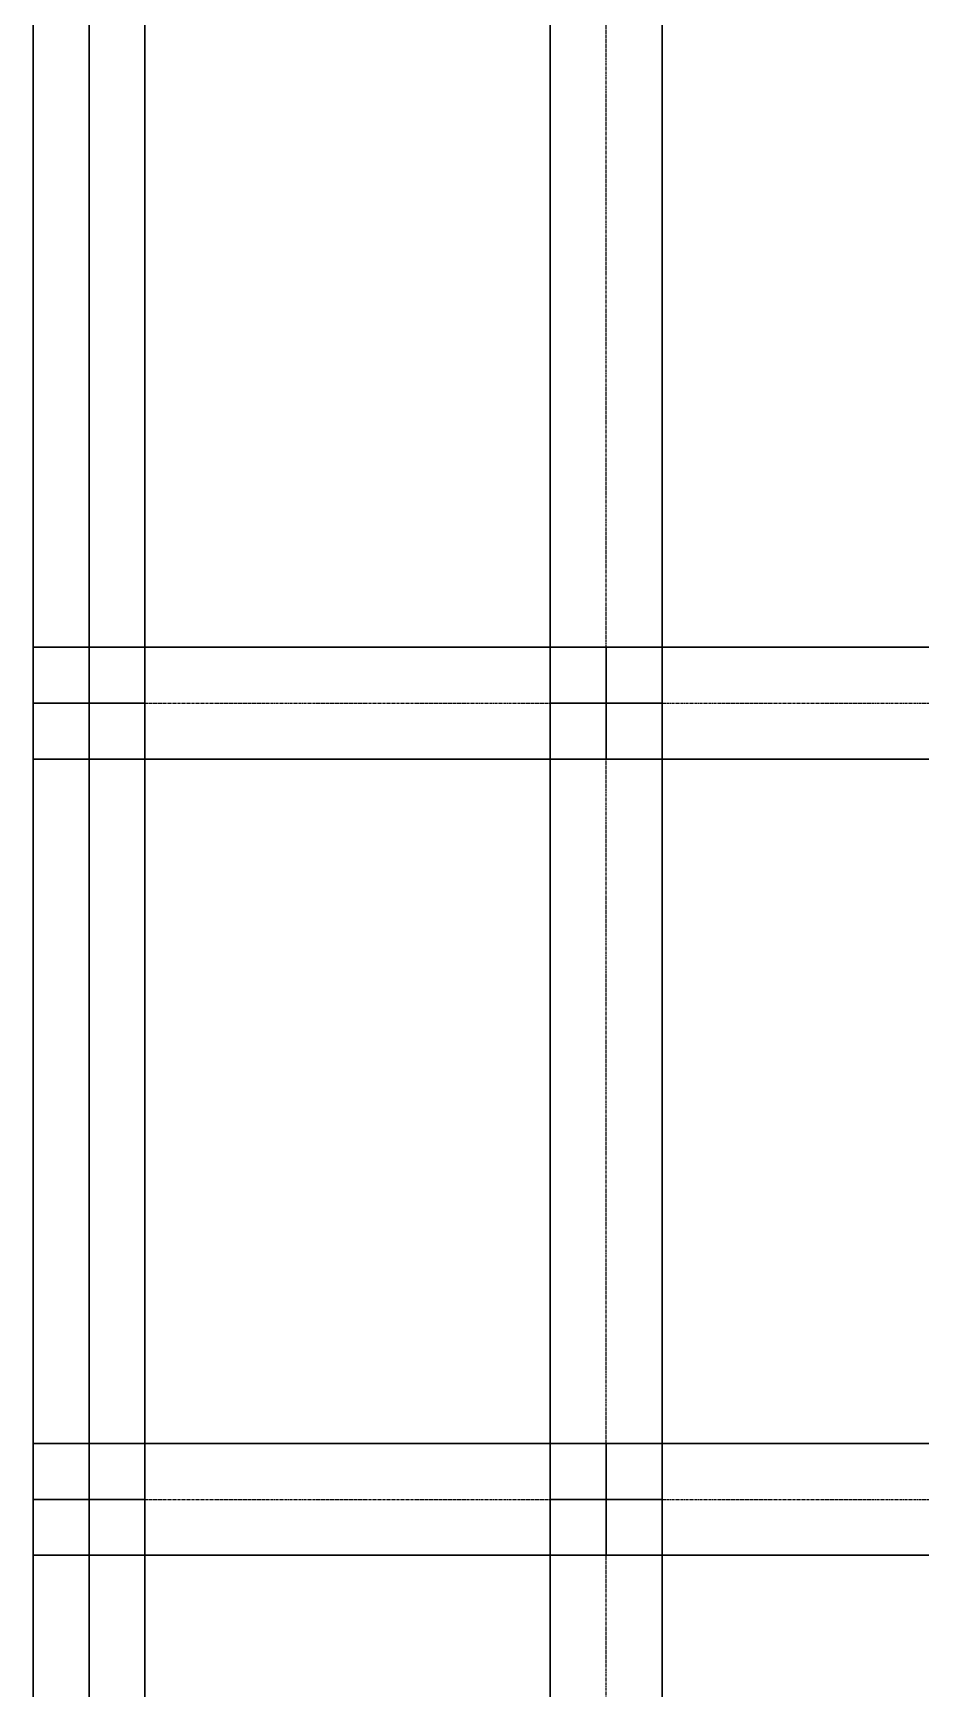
# Model space of a CAD drawing. Extents: x -12 to 2097, y 100 to 3117.
# Drawn here: x -12 to 178.5, y 474.2 to 829.8 of the extents above; entities that cross this region are included whole.
import ezdxf

# ---------------------------------------------------------------- set-up
doc = ezdxf.new("R2010")
doc.units = 0
doc.header["$MEASUREMENT"] = 0
doc.linetypes.add('Center', pattern=[2, 1.25, -0.25, 0.25, -0.25])
for name, color, linetype in [('BEAM', 5, 'CONTINUOUS'), ('CENTERLINES', 7, 'CONTINUOUS'), ('COLS', 5, 'CONTINUOUS'), ('SLAB', 6, 'CONTINUOUS')]:
    doc.layers.add(name, color=color, linetype=linetype)

msp = doc.modelspace()

# ---------------------------------------------------------------- linework, layer by layer
at = {"layer": 'BEAM', "color": 5, "linetype": 'CONTINUOUS'}
for points in [[(-12, 685.92, 600), (-12, 685.92, 624), (-12, 856.92, 624), (-12, 856.92, 600)], [(-12, 685.92, 624), (12, 685.92, 624), (12, 856.92, 624), (-12, 856.92, 624)], [(12, 685.92, 600), (-12, 685.92, 600), (-12, 856.92, 600), (12, 856.92, 600)], [(-12, 685.92, 468), (-12, 685.92, 492), (-12, 856.92, 492), (-12, 856.92, 468)], [(-12, 685.92, 492), (12, 685.92, 492), (12, 856.92, 492), (-12, 856.92, 492)], [(12, 685.92, 468), (-12, 685.92, 468), (-12, 856.92, 468), (12, 856.92, 468)], [(-12, 685.92, 336), (-12, 685.92, 360), (-12, 856.92, 360), (-12, 856.92, 336)], [(-12, 685.92, 360), (12, 685.92, 360), (12, 856.92, 360), (-12, 856.92, 360)], [(12, 685.92, 336), (-12, 685.92, 336), (-12, 856.92, 336), (12, 856.92, 336)], [(-12, 685.92, 204), (-12, 685.92, 228), (-12, 856.92, 228), (-12, 856.92, 204)], [(-12, 685.92, 228), (12, 685.92, 228), (12, 856.92, 228), (-12, 856.92, 228)], [(12, 685.92, 204), (-12, 685.92, 204), (-12, 856.92, 204), (12, 856.92, 204)], [(-12, 685.92, 60), (-12, 685.92, 84), (-12, 856.92, 84), (-12, 856.92, 60)], [(-12, 685.92, 84), (12, 685.92, 84), (12, 856.92, 84), (-12, 856.92, 84)], [(12, 685.92, 60), (-12, 685.92, 60), (-12, 856.92, 60), (12, 856.92, 60)], [(12, 685.92, 624), (12, 685.92, 600), (12, 856.92, 600), (12, 856.92, 624)], [(12, 685.92, 492), (12, 685.92, 468), (12, 856.92, 468), (12, 856.92, 492)], [(12, 685.92, 360), (12, 685.92, 336), (12, 856.92, 336), (12, 856.92, 360)], [(12, 685.92, 228), (12, 685.92, 204), (12, 856.92, 204), (12, 856.92, 228)], [(12, 685.92, 84), (12, 685.92, 60), (12, 856.92, 60), (12, 856.92, 84)], [(99, 685.92, 600), (99, 685.92, 624), (99, 856.92, 624), (99, 856.92, 600)], [(99, 685.92, 624), (123, 685.92, 624), (123, 856.92, 624), (99, 856.92, 624)], [(123, 685.92, 600), (99, 685.92, 600), (99, 856.92, 600), (123, 856.92, 600)], [(99, 685.92, 468), (99, 685.92, 492), (99, 856.92, 492), (99, 856.92, 468)], [(99, 685.92, 492), (123, 685.92, 492), (123, 856.92, 492), (99, 856.92, 492)], [(123, 685.92, 468), (99, 685.92, 468), (99, 856.92, 468), (123, 856.92, 468)], [(99, 685.92, 336), (99, 685.92, 360), (99, 856.92, 360), (99, 856.92, 336)], [(99, 685.92, 360), (123, 685.92, 360), (123, 856.92, 360), (99, 856.92, 360)], [(123, 685.92, 336), (99, 685.92, 336), (99, 856.92, 336), (123, 856.92, 336)], [(99, 685.92, 204), (99, 685.92, 228), (99, 856.92, 228), (99, 856.92, 204)], [(99, 685.92, 228), (123, 685.92, 228), (123, 856.92, 228), (99, 856.92, 228)], [(123, 685.92, 204), (99, 685.92, 204), (99, 856.92, 204), (123, 856.92, 204)], [(99, 685.92, 60), (99, 685.92, 84), (99, 856.92, 84), (99, 856.92, 60)], [(99, 685.92, 84), (123, 685.92, 84), (123, 856.92, 84), (99, 856.92, 84)], [(123, 685.92, 60), (99, 685.92, 60), (99, 856.92, 60), (123, 856.92, 60)], [(123, 685.92, 624), (123, 685.92, 600), (123, 856.92, 600), (123, 856.92, 624)], [(123, 685.92, 492), (123, 685.92, 468), (123, 856.92, 468), (123, 856.92, 492)], [(123, 685.92, 360), (123, 685.92, 336), (123, 856.92, 336), (123, 856.92, 360)], [(123, 685.92, 228), (123, 685.92, 204), (123, 856.92, 204), (123, 856.92, 228)], [(123, 685.92, 84), (123, 685.92, 60), (123, 856.92, 60), (123, 856.92, 84)], [(0, 697.92, 600), (0, 697.92, 624), (111, 697.92, 624), (111, 697.92, 600)], [(0, 697.92, 624), (0, 673.92, 624), (111, 673.92, 624), (111, 697.92, 624)], [(0, 673.92, 600), (0, 697.92, 600), (111, 697.92, 600), (111, 673.92, 600)], [(0, 697.92, 468), (0, 697.92, 492), (111, 697.92, 492), (111, 697.92, 468)], [(0, 697.92, 492), (0, 673.92, 492), (111, 673.92, 492), (111, 697.92, 492)], [(0, 673.92, 468), (0, 697.92, 468), (111, 697.92, 468), (111, 673.92, 468)], [(0, 697.92, 336), (0, 697.92, 360), (111, 697.92, 360), (111, 697.92, 336)], [(0, 697.92, 360), (0, 673.92, 360), (111, 673.92, 360), (111, 697.92, 360)], [(0, 673.92, 336), (0, 697.92, 336), (111, 697.92, 336), (111, 673.92, 336)], [(0, 697.92, 204), (0, 697.92, 228), (111, 697.92, 228), (111, 697.92, 204)], [(0, 697.92, 228), (0, 673.92, 228), (111, 673.92, 228), (111, 697.92, 228)], [(0, 673.92, 204), (0, 697.92, 204), (111, 697.92, 204), (111, 673.92, 204)], [(0, 697.92, 60), (0, 697.92, 84), (111, 697.92, 84), (111, 697.92, 60)], [(0, 697.92, 84), (0, 673.92, 84), (111, 673.92, 84), (111, 697.92, 84)], [(0, 673.92, 60), (0, 697.92, 60), (111, 697.92, 60), (111, 673.92, 60)], [(111, 697.92, 600), (111, 697.92, 624), (240, 697.92, 624), (240, 697.92, 600)], [(111, 697.92, 624), (111, 673.92, 624), (240, 673.92, 624), (240, 697.92, 624)], [(111, 673.92, 600), (111, 697.92, 600), (240, 697.92, 600), (240, 673.92, 600)], [(111, 697.92, 468), (111, 697.92, 492), (240, 697.92, 492), (240, 697.92, 468)], [(111, 697.92, 492), (111, 673.92, 492), (240, 673.92, 492), (240, 697.92, 492)], [(111, 673.92, 468), (111, 697.92, 468), (240, 697.92, 468), (240, 673.92, 468)], [(111, 697.92, 336), (111, 697.92, 360), (240, 697.92, 360), (240, 697.92, 336)], [(111, 697.92, 360), (111, 673.92, 360), (240, 673.92, 360), (240, 697.92, 360)], [(111, 673.92, 336), (111, 697.92, 336), (240, 697.92, 336), (240, 673.92, 336)], [(111, 697.92, 204), (111, 697.92, 228), (240, 697.92, 228), (240, 697.92, 204)], [(111, 697.92, 228), (111, 673.92, 228), (240, 673.92, 228), (240, 697.92, 228)], [(111, 673.92, 204), (111, 697.92, 204), (240, 697.92, 204), (240, 673.92, 204)], [(111, 697.92, 60), (111, 697.92, 84), (240, 697.92, 84), (240, 697.92, 60)], [(111, 697.92, 84), (111, 673.92, 84), (240, 673.92, 84), (240, 697.92, 84)], [(111, 673.92, 60), (111, 697.92, 60), (240, 697.92, 60), (240, 673.92, 60)], [(-12, 514.92, 600), (-12, 514.92, 624), (-12, 685.92, 624), (-12, 685.92, 600)], [(-12, 514.92, 624), (12, 514.92, 624), (12, 685.92, 624), (-12, 685.92, 624)], [(12, 514.92, 600), (-12, 514.92, 600), (-12, 685.92, 600), (12, 685.92, 600)], [(-12, 514.92, 468), (-12, 514.92, 492), (-12, 685.92, 492), (-12, 685.92, 468)], [(-12, 514.92, 492), (12, 514.92, 492), (12, 685.92, 492), (-12, 685.92, 492)], [(12, 514.92, 468), (-12, 514.92, 468), (-12, 685.92, 468), (12, 685.92, 468)], [(-12, 514.92, 336), (-12, 514.92, 360), (-12, 685.92, 360), (-12, 685.92, 336)], [(-12, 514.92, 360), (12, 514.92, 360), (12, 685.92, 360), (-12, 685.92, 360)], [(12, 514.92, 336), (-12, 514.92, 336), (-12, 685.92, 336), (12, 685.92, 336)], [(-12, 514.92, 204), (-12, 514.92, 228), (-12, 685.92, 228), (-12, 685.92, 204)], [(-12, 514.92, 228), (12, 514.92, 228), (12, 685.92, 228), (-12, 685.92, 228)], [(12, 514.92, 204), (-12, 514.92, 204), (-12, 685.92, 204), (12, 685.92, 204)], [(-12, 514.92, 60), (-12, 514.92, 84), (-12, 685.92, 84), (-12, 685.92, 60)], [(-12, 514.92, 84), (12, 514.92, 84), (12, 685.92, 84), (-12, 685.92, 84)], [(12, 514.92, 60), (-12, 514.92, 60), (-12, 685.92, 60), (12, 685.92, 60)], [(12, 514.92, 624), (12, 514.92, 600), (12, 685.92, 600), (12, 685.92, 624)], [(12, 514.92, 492), (12, 514.92, 468), (12, 685.92, 468), (12, 685.92, 492)], [(12, 514.92, 360), (12, 514.92, 336), (12, 685.92, 336), (12, 685.92, 360)], [(12, 514.92, 228), (12, 514.92, 204), (12, 685.92, 204), (12, 685.92, 228)], [(12, 514.92, 84), (12, 514.92, 60), (12, 685.92, 60), (12, 685.92, 84)], [(99, 514.92, 600), (99, 514.92, 624), (99, 685.92, 624), (99, 685.92, 600)], [(99, 514.92, 624), (123, 514.92, 624), (123, 685.92, 624), (99, 685.92, 624)], [(123, 514.92, 600), (99, 514.92, 600), (99, 685.92, 600), (123, 685.92, 600)], [(99, 514.92, 468), (99, 514.92, 492), (99, 685.92, 492), (99, 685.92, 468)], [(99, 514.92, 492), (123, 514.92, 492), (123, 685.92, 492), (99, 685.92, 492)], [(123, 514.92, 468), (99, 514.92, 468), (99, 685.92, 468), (123, 685.92, 468)], [(99, 514.92, 336), (99, 514.92, 360), (99, 685.92, 360), (99, 685.92, 336)], [(99, 514.92, 360), (123, 514.92, 360), (123, 685.92, 360), (99, 685.92, 360)], [(123, 514.92, 336), (99, 514.92, 336), (99, 685.92, 336), (123, 685.92, 336)], [(99, 514.92, 204), (99, 514.92, 228), (99, 685.92, 228), (99, 685.92, 204)], [(99, 514.92, 228), (123, 514.92, 228), (123, 685.92, 228), (99, 685.92, 228)], [(123, 514.92, 204), (99, 514.92, 204), (99, 685.92, 204), (123, 685.92, 204)], [(99, 514.92, 60), (99, 514.92, 84), (99, 685.92, 84), (99, 685.92, 60)], [(99, 514.92, 84), (123, 514.92, 84), (123, 685.92, 84), (99, 685.92, 84)], [(123, 514.92, 60), (99, 514.92, 60), (99, 685.92, 60), (123, 685.92, 60)], [(123, 514.92, 624), (123, 514.92, 600), (123, 685.92, 600), (123, 685.92, 624)], [(123, 514.92, 492), (123, 514.92, 468), (123, 685.92, 468), (123, 685.92, 492)], [(123, 514.92, 360), (123, 514.92, 336), (123, 685.92, 336), (123, 685.92, 360)], [(123, 514.92, 228), (123, 514.92, 204), (123, 685.92, 204), (123, 685.92, 228)], [(123, 514.92, 84), (123, 514.92, 60), (123, 685.92, 60), (123, 685.92, 84)], [(0, 673.92, 624), (0, 673.92, 600), (111, 673.92, 600), (111, 673.92, 624)], [(0, 673.92, 492), (0, 673.92, 468), (111, 673.92, 468), (111, 673.92, 492)], [(0, 673.92, 360), (0, 673.92, 336), (111, 673.92, 336), (111, 673.92, 360)], [(0, 673.92, 228), (0, 673.92, 204), (111, 673.92, 204), (111, 673.92, 228)], [(0, 673.92, 84), (0, 673.92, 60), (111, 673.92, 60), (111, 673.92, 84)], [(111, 673.92, 624), (111, 673.92, 600), (240, 673.92, 600), (240, 673.92, 624)], [(111, 673.92, 492), (111, 673.92, 468), (240, 673.92, 468), (240, 673.92, 492)], [(111, 673.92, 360), (111, 673.92, 336), (240, 673.92, 336), (240, 673.92, 360)], [(111, 673.92, 228), (111, 673.92, 204), (240, 673.92, 204), (240, 673.92, 228)], [(111, 673.92, 84), (111, 673.92, 60), (240, 673.92, 60), (240, 673.92, 84)], [(0, 526.92, 600), (0, 526.92, 624), (111, 526.92, 624), (111, 526.92, 600)], [(0, 526.92, 624), (0, 502.92, 624), (111, 502.92, 624), (111, 526.92, 624)], [(0, 502.92, 600), (0, 526.92, 600), (111, 526.92, 600), (111, 502.92, 600)], [(0, 526.92, 468), (0, 526.92, 492), (111, 526.92, 492), (111, 526.92, 468)], [(0, 526.92, 492), (0, 502.92, 492), (111, 502.92, 492), (111, 526.92, 492)], [(0, 502.92, 468), (0, 526.92, 468), (111, 526.92, 468), (111, 502.92, 468)], [(0, 526.92, 336), (0, 526.92, 360), (111, 526.92, 360), (111, 526.92, 336)], [(0, 526.92, 360), (0, 502.92, 360), (111, 502.92, 360), (111, 526.92, 360)], [(0, 502.92, 336), (0, 526.92, 336), (111, 526.92, 336), (111, 502.92, 336)], [(0, 526.92, 204), (0, 526.92, 228), (111, 526.92, 228), (111, 526.92, 204)], [(0, 526.92, 228), (0, 502.92, 228), (111, 502.92, 228), (111, 526.92, 228)], [(0, 502.92, 204), (0, 526.92, 204), (111, 526.92, 204), (111, 502.92, 204)], [(0, 526.92, 60), (0, 526.92, 84), (111, 526.92, 84), (111, 526.92, 60)], [(0, 526.92, 84), (0, 502.92, 84), (111, 502.92, 84), (111, 526.92, 84)], [(0, 502.92, 60), (0, 526.92, 60), (111, 526.92, 60), (111, 502.92, 60)], [(111, 526.92, 600), (111, 526.92, 624), (240, 526.92, 624), (240, 526.92, 600)], [(111, 526.92, 624), (111, 502.92, 624), (240, 502.92, 624), (240, 526.92, 624)], [(111, 502.92, 600), (111, 526.92, 600), (240, 526.92, 600), (240, 502.92, 600)], [(111, 526.92, 468), (111, 526.92, 492), (240, 526.92, 492), (240, 526.92, 468)], [(111, 526.92, 492), (111, 502.92, 492), (240, 502.92, 492), (240, 526.92, 492)], [(111, 502.92, 468), (111, 526.92, 468), (240, 526.92, 468), (240, 502.92, 468)], [(111, 526.92, 336), (111, 526.92, 360), (240, 526.92, 360), (240, 526.92, 336)], [(111, 526.92, 360), (111, 502.92, 360), (240, 502.92, 360), (240, 526.92, 360)], [(111, 502.92, 336), (111, 526.92, 336), (240, 526.92, 336), (240, 502.92, 336)], [(111, 526.92, 204), (111, 526.92, 228), (240, 526.92, 228), (240, 526.92, 204)], [(111, 526.92, 228), (111, 502.92, 228), (240, 502.92, 228), (240, 526.92, 228)], [(111, 502.92, 204), (111, 526.92, 204), (240, 526.92, 204), (240, 502.92, 204)], [(111, 526.92, 60), (111, 526.92, 84), (240, 526.92, 84), (240, 526.92, 60)], [(111, 526.92, 84), (111, 502.92, 84), (240, 502.92, 84), (240, 526.92, 84)], [(111, 502.92, 60), (111, 526.92, 60), (240, 526.92, 60), (240, 502.92, 60)], [(-12, 454.92, 600), (-12, 454.92, 624), (-12, 514.92, 624), (-12, 514.92, 600)], [(-12, 454.92, 624), (12, 454.92, 624), (12, 514.92, 624), (-12, 514.92, 624)], [(12, 454.92, 600), (-12, 454.92, 600), (-12, 514.92, 600), (12, 514.92, 600)], [(-12, 454.92, 468), (-12, 454.92, 492), (-12, 514.92, 492), (-12, 514.92, 468)], [(-12, 454.92, 492), (12, 454.92, 492), (12, 514.92, 492), (-12, 514.92, 492)], [(12, 454.92, 468), (-12, 454.92, 468), (-12, 514.92, 468), (12, 514.92, 468)], [(-12, 454.92, 336), (-12, 454.92, 360), (-12, 514.92, 360), (-12, 514.92, 336)], [(-12, 454.92, 360), (12, 454.92, 360), (12, 514.92, 360), (-12, 514.92, 360)], [(12, 454.92, 336), (-12, 454.92, 336), (-12, 514.92, 336), (12, 514.92, 336)], [(-12, 454.92, 204), (-12, 454.92, 228), (-12, 514.92, 228), (-12, 514.92, 204)], [(-12, 454.92, 228), (12, 454.92, 228), (12, 514.92, 228), (-12, 514.92, 228)], [(12, 454.92, 204), (-12, 454.92, 204), (-12, 514.92, 204), (12, 514.92, 204)], [(-12, 454.92, 60), (-12, 454.92, 84), (-12, 514.92, 84), (-12, 514.92, 60)], [(-12, 454.92, 84), (12, 454.92, 84), (12, 514.92, 84), (-12, 514.92, 84)], [(12, 454.92, 60), (-12, 454.92, 60), (-12, 514.92, 60), (12, 514.92, 60)], [(12, 454.92, 624), (12, 454.92, 600), (12, 514.92, 600), (12, 514.92, 624)], [(12, 454.92, 492), (12, 454.92, 468), (12, 514.92, 468), (12, 514.92, 492)], [(12, 454.92, 360), (12, 454.92, 336), (12, 514.92, 336), (12, 514.92, 360)], [(12, 454.92, 228), (12, 454.92, 204), (12, 514.92, 204), (12, 514.92, 228)], [(12, 454.92, 84), (12, 454.92, 60), (12, 514.92, 60), (12, 514.92, 84)], [(99, 454.92, 600), (99, 454.92, 624), (99, 514.92, 624), (99, 514.92, 600)], [(99, 454.92, 624), (123, 454.92, 624), (123, 514.92, 624), (99, 514.92, 624)], [(123, 454.92, 600), (99, 454.92, 600), (99, 514.92, 600), (123, 514.92, 600)], [(99, 454.92, 468), (99, 454.92, 492), (99, 514.92, 492), (99, 514.92, 468)], [(99, 454.92, 492), (123, 454.92, 492), (123, 514.92, 492), (99, 514.92, 492)], [(123, 454.92, 468), (99, 454.92, 468), (99, 514.92, 468), (123, 514.92, 468)], [(99, 454.92, 336), (99, 454.92, 360), (99, 514.92, 360), (99, 514.92, 336)], [(99, 454.92, 360), (123, 454.92, 360), (123, 514.92, 360), (99, 514.92, 360)], [(123, 454.92, 336), (99, 454.92, 336), (99, 514.92, 336), (123, 514.92, 336)], [(99, 454.92, 204), (99, 454.92, 228), (99, 514.92, 228), (99, 514.92, 204)], [(99, 454.92, 228), (123, 454.92, 228), (123, 514.92, 228), (99, 514.92, 228)], [(123, 454.92, 204), (99, 454.92, 204), (99, 514.92, 204), (123, 514.92, 204)], [(99, 454.92, 60), (99, 454.92, 84), (99, 514.92, 84), (99, 514.92, 60)], [(99, 454.92, 84), (123, 454.92, 84), (123, 514.92, 84), (99, 514.92, 84)], [(123, 454.92, 60), (99, 454.92, 60), (99, 514.92, 60), (123, 514.92, 60)], [(123, 454.92, 624), (123, 454.92, 600), (123, 514.92, 600), (123, 514.92, 624)], [(123, 454.92, 492), (123, 454.92, 468), (123, 514.92, 468), (123, 514.92, 492)], [(123, 454.92, 360), (123, 454.92, 336), (123, 514.92, 336), (123, 514.92, 360)], [(123, 454.92, 228), (123, 454.92, 204), (123, 514.92, 204), (123, 514.92, 228)], [(123, 454.92, 84), (123, 454.92, 60), (123, 514.92, 60), (123, 514.92, 84)], [(0, 502.92, 624), (0, 502.92, 600), (111, 502.92, 600), (111, 502.92, 624)], [(0, 502.92, 492), (0, 502.92, 468), (111, 502.92, 468), (111, 502.92, 492)], [(0, 502.92, 360), (0, 502.92, 336), (111, 502.92, 336), (111, 502.92, 360)], [(0, 502.92, 228), (0, 502.92, 204), (111, 502.92, 204), (111, 502.92, 228)], [(0, 502.92, 84), (0, 502.92, 60), (111, 502.92, 60), (111, 502.92, 84)], [(111, 502.92, 624), (111, 502.92, 600), (240, 502.92, 600), (240, 502.92, 624)], [(111, 502.92, 492), (111, 502.92, 468), (240, 502.92, 468), (240, 502.92, 492)], [(111, 502.92, 360), (111, 502.92, 336), (240, 502.92, 336), (240, 502.92, 360)], [(111, 502.92, 228), (111, 502.92, 204), (240, 502.92, 204), (240, 502.92, 228)], [(111, 502.92, 84), (111, 502.92, 60), (240, 502.92, 60), (240, 502.92, 84)]]:
    msp.add_3dface(points, dxfattribs=at)
at = {"layer": 'CENTERLINES', "color": 0, "linetype": 'CENTER', "ltscale": 0.5}
for p, q in [((0, 685.92, 624), (0, 856.92, 624)), ((0, 685.92, 492), (0, 856.92, 492)), ((0, 685.92, 360), (0, 856.92, 360)), ((0, 685.92, 228), (0, 856.92, 228)), ((0, 685.92, 84), (0, 856.92, 84)), ((111, 685.92, 624), (111, 856.92, 624)), ((111, 685.92, 492), (111, 856.92, 492)), ((111, 685.92, 360), (111, 856.92, 360)), ((111, 685.92, 228), (111, 856.92, 228)), ((111, 685.92, 84), (111, 856.92, 84)), ((0, 514.92, 624), (0, 685.92, 624)), ((0, 514.92, 492), (0, 685.92, 492)), ((0, 514.92, 360), (0, 685.92, 360)), ((0, 514.92, 228), (0, 685.92, 228)), ((0, 514.92, 84), (0, 685.92, 84)), ((0, 685.92, 624), (111, 685.92, 624)), ((0, 685.92, 492), (111, 685.92, 492)), ((0, 685.92, 360), (111, 685.92, 360)), ((0, 685.92, 228), (111, 685.92, 228)), ((0, 685.92, 84), (111, 685.92, 84)), ((0, 685.92, 492), (0, 685.92, 624)), ((0, 685.92, 360), (0, 685.92, 492)), ((0, 685.92, 228), (0, 685.92, 360)), ((0, 685.92, 84), (0, 685.92, 228)), ((0, 685.92, 24), (0, 685.92, 84)), ((0, 685.92), (0, 685.92, 24)), ((111, 514.92, 624), (111, 685.92, 624)), ((111, 514.92, 492), (111, 685.92, 492)), ((111, 514.92, 360), (111, 685.92, 360)), ((111, 514.92, 228), (111, 685.92, 228)), ((111, 514.92, 84), (111, 685.92, 84)), ((111, 685.92, 624), (240, 685.92, 624)), ((111, 685.92, 492), (240, 685.92, 492)), ((111, 685.92, 360), (240, 685.92, 360)), ((111, 685.92, 228), (240, 685.92, 228)), ((111, 685.92, 84), (240, 685.92, 84)), ((111, 685.92, 492), (111, 685.92, 624)), ((111, 685.92, 360), (111, 685.92, 492)), ((111, 685.92, 228), (111, 685.92, 360)), ((111, 685.92, 84), (111, 685.92, 228)), ((111, 685.92, 24), (111, 685.92, 84)), ((111, 685.92), (111, 685.92, 24)), ((0, 514.92, 624), (111, 514.92, 624)), ((0, 514.92, 492), (111, 514.92, 492)), ((0, 514.92, 360), (111, 514.92, 360)), ((0, 514.92, 228), (111, 514.92, 228)), ((0, 514.92, 84), (111, 514.92, 84)), ((0, 454.92, 624), (0, 514.92, 624)), ((0, 454.92, 492), (0, 514.92, 492)), ((0, 454.92, 360), (0, 514.92, 360)), ((0, 454.92, 228), (0, 514.92, 228)), ((0, 454.92, 84), (0, 514.92, 84)), ((0, 514.92, 492), (0, 514.92, 624)), ((0, 514.92, 360), (0, 514.92, 492)), ((0, 514.92, 228), (0, 514.92, 360)), ((0, 514.92, 84), (0, 514.92, 228)), ((0, 514.92, 24), (0, 514.92, 84)), ((0, 514.92), (0, 514.92, 24)), ((111, 514.92, 624), (240, 514.92, 624)), ((111, 514.92, 492), (240, 514.92, 492)), ((111, 514.92, 360), (240, 514.92, 360)), ((111, 514.92, 228), (240, 514.92, 228)), ((111, 514.92, 84), (240, 514.92, 84)), ((111, 454.92, 624), (111, 514.92, 624)), ((111, 454.92, 492), (111, 514.92, 492)), ((111, 454.92, 360), (111, 514.92, 360)), ((111, 454.92, 228), (111, 514.92, 228)), ((111, 454.92, 84), (111, 514.92, 84)), ((111, 514.92, 492), (111, 514.92, 624)), ((111, 514.92, 360), (111, 514.92, 492)), ((111, 514.92, 228), (111, 514.92, 360)), ((111, 514.92, 84), (111, 514.92, 228)), ((111, 514.92, 24), (111, 514.92, 84)), ((111, 514.92), (111, 514.92, 24))]:
    msp.add_line(p, q, dxfattribs=at)
at = {"layer": 'CENTERLINES', "color": 0, "linetype": 'CENTER'}
for elevation in [624, 492, 360, 228, 84]:
    msp.add_lwpolyline([(1170, 111.96), (1098, 111.96), (987, 111.96), (915, 111.96), (744, 111.96), (573, 111.96), (402, 111.96), (351, 111.96), (240, 111.96), (111, 111.96), (0, 111.96), (0, 223.92), (0, 343.92), (0, 454.92), (0, 514.92), (0, 685.92), (0, 856.92), (0, 1027.92), (0, 1198.92), (0, 1369.92), (0, 1540.92), (0, 1711.92)], dxfattribs=dict(at, elevation=elevation))
at = {"layer": 'COLS', "color": 5, "linetype": 'CONTINUOUS'}
for points in [[(12, 697.92, 492), (-12, 697.92, 492), (-12, 697.92, 624), (12, 697.92, 624)], [(-12, 697.92, 492), (-12, 673.92, 492), (-12, 673.92, 624), (-12, 697.92, 624)], [(12, 697.92, 360), (-12, 697.92, 360), (-12, 697.92, 492), (12, 697.92, 492)], [(-12, 697.92, 360), (-12, 673.92, 360), (-12, 673.92, 492), (-12, 697.92, 492)], [(12, 697.92, 228), (-12, 697.92, 228), (-12, 697.92, 360), (12, 697.92, 360)], [(-12, 697.92, 228), (-12, 673.92, 228), (-12, 673.92, 360), (-12, 697.92, 360)], [(12, 697.92, 84), (-12, 697.92, 84), (-12, 697.92, 228), (12, 697.92, 228)], [(-12, 697.92, 84), (-12, 673.92, 84), (-12, 673.92, 228), (-12, 697.92, 228)], [(12, 697.92, 24), (-12, 697.92, 24), (-12, 697.92, 84), (12, 697.92, 84)], [(-12, 697.92, 24), (-12, 673.92, 24), (-12, 673.92, 84), (-12, 697.92, 84)], [(12, 697.92), (-12, 697.92), (-12, 697.92, 24), (12, 697.92, 24)], [(-12, 697.92), (-12, 673.92), (-12, 673.92, 24), (-12, 697.92, 24)], [(12, 673.92, 492), (12, 697.92, 492), (12, 697.92, 624), (12, 673.92, 624)], [(12, 673.92, 360), (12, 697.92, 360), (12, 697.92, 492), (12, 673.92, 492)], [(12, 673.92, 228), (12, 697.92, 228), (12, 697.92, 360), (12, 673.92, 360)], [(12, 673.92, 84), (12, 697.92, 84), (12, 697.92, 228), (12, 673.92, 228)], [(12, 673.92, 24), (12, 697.92, 24), (12, 697.92, 84), (12, 673.92, 84)], [(12, 673.92), (12, 697.92), (12, 697.92, 24), (12, 673.92, 24)], [(123, 697.92, 492), (99, 697.92, 492), (99, 697.92, 624), (123, 697.92, 624)], [(99, 697.92, 492), (99, 673.92, 492), (99, 673.92, 624), (99, 697.92, 624)], [(123, 697.92, 360), (99, 697.92, 360), (99, 697.92, 492), (123, 697.92, 492)], [(99, 697.92, 360), (99, 673.92, 360), (99, 673.92, 492), (99, 697.92, 492)], [(123, 697.92, 228), (99, 697.92, 228), (99, 697.92, 360), (123, 697.92, 360)], [(99, 697.92, 228), (99, 673.92, 228), (99, 673.92, 360), (99, 697.92, 360)], [(123, 697.92, 84), (99, 697.92, 84), (99, 697.92, 228), (123, 697.92, 228)], [(99, 697.92, 84), (99, 673.92, 84), (99, 673.92, 228), (99, 697.92, 228)], [(123, 697.92, 24), (99, 697.92, 24), (99, 697.92, 84), (123, 697.92, 84)], [(99, 697.92, 24), (99, 673.92, 24), (99, 673.92, 84), (99, 697.92, 84)], [(123, 697.92), (99, 697.92), (99, 697.92, 24), (123, 697.92, 24)], [(99, 697.92), (99, 673.92), (99, 673.92, 24), (99, 697.92, 24)], [(123, 673.92, 492), (123, 697.92, 492), (123, 697.92, 624), (123, 673.92, 624)], [(123, 673.92, 360), (123, 697.92, 360), (123, 697.92, 492), (123, 673.92, 492)], [(123, 673.92, 228), (123, 697.92, 228), (123, 697.92, 360), (123, 673.92, 360)], [(123, 673.92, 84), (123, 697.92, 84), (123, 697.92, 228), (123, 673.92, 228)], [(123, 673.92, 24), (123, 697.92, 24), (123, 697.92, 84), (123, 673.92, 84)], [(123, 673.92), (123, 697.92), (123, 697.92, 24), (123, 673.92, 24)], [(-12, 673.92, 492), (12, 673.92, 492), (12, 673.92, 624), (-12, 673.92, 624)], [(-12, 673.92, 360), (12, 673.92, 360), (12, 673.92, 492), (-12, 673.92, 492)], [(-12, 673.92, 228), (12, 673.92, 228), (12, 673.92, 360), (-12, 673.92, 360)], [(-12, 673.92, 84), (12, 673.92, 84), (12, 673.92, 228), (-12, 673.92, 228)], [(-12, 673.92, 24), (12, 673.92, 24), (12, 673.92, 84), (-12, 673.92, 84)], [(-12, 673.92), (12, 673.92), (12, 673.92, 24), (-12, 673.92, 24)], [(99, 673.92, 492), (123, 673.92, 492), (123, 673.92, 624), (99, 673.92, 624)], [(99, 673.92, 360), (123, 673.92, 360), (123, 673.92, 492), (99, 673.92, 492)], [(99, 673.92, 228), (123, 673.92, 228), (123, 673.92, 360), (99, 673.92, 360)], [(99, 673.92, 84), (123, 673.92, 84), (123, 673.92, 228), (99, 673.92, 228)], [(99, 673.92, 24), (123, 673.92, 24), (123, 673.92, 84), (99, 673.92, 84)], [(99, 673.92), (123, 673.92), (123, 673.92, 24), (99, 673.92, 24)], [(12, 526.92, 492), (-12, 526.92, 492), (-12, 526.92, 624), (12, 526.92, 624)], [(-12, 526.92, 492), (-12, 502.92, 492), (-12, 502.92, 624), (-12, 526.92, 624)], [(12, 526.92, 360), (-12, 526.92, 360), (-12, 526.92, 492), (12, 526.92, 492)], [(-12, 526.92, 360), (-12, 502.92, 360), (-12, 502.92, 492), (-12, 526.92, 492)], [(12, 526.92, 228), (-12, 526.92, 228), (-12, 526.92, 360), (12, 526.92, 360)], [(-12, 526.92, 228), (-12, 502.92, 228), (-12, 502.92, 360), (-12, 526.92, 360)], [(12, 526.92, 84), (-12, 526.92, 84), (-12, 526.92, 228), (12, 526.92, 228)], [(-12, 526.92, 84), (-12, 502.92, 84), (-12, 502.92, 228), (-12, 526.92, 228)], [(12, 526.92, 24), (-12, 526.92, 24), (-12, 526.92, 84), (12, 526.92, 84)], [(-12, 526.92, 24), (-12, 502.92, 24), (-12, 502.92, 84), (-12, 526.92, 84)], [(12, 526.92), (-12, 526.92), (-12, 526.92, 24), (12, 526.92, 24)], [(-12, 526.92), (-12, 502.92), (-12, 502.92, 24), (-12, 526.92, 24)], [(12, 502.92, 492), (12, 526.92, 492), (12, 526.92, 624), (12, 502.92, 624)], [(12, 502.92, 360), (12, 526.92, 360), (12, 526.92, 492), (12, 502.92, 492)], [(12, 502.92, 228), (12, 526.92, 228), (12, 526.92, 360), (12, 502.92, 360)], [(12, 502.92, 84), (12, 526.92, 84), (12, 526.92, 228), (12, 502.92, 228)], [(12, 502.92, 24), (12, 526.92, 24), (12, 526.92, 84), (12, 502.92, 84)], [(12, 502.92), (12, 526.92), (12, 526.92, 24), (12, 502.92, 24)], [(123, 526.92, 492), (99, 526.92, 492), (99, 526.92, 624), (123, 526.92, 624)], [(99, 526.92, 492), (99, 502.92, 492), (99, 502.92, 624), (99, 526.92, 624)], [(123, 526.92, 360), (99, 526.92, 360), (99, 526.92, 492), (123, 526.92, 492)], [(99, 526.92, 360), (99, 502.92, 360), (99, 502.92, 492), (99, 526.92, 492)], [(123, 526.92, 228), (99, 526.92, 228), (99, 526.92, 360), (123, 526.92, 360)], [(99, 526.92, 228), (99, 502.92, 228), (99, 502.92, 360), (99, 526.92, 360)], [(123, 526.92, 84), (99, 526.92, 84), (99, 526.92, 228), (123, 526.92, 228)], [(99, 526.92, 84), (99, 502.92, 84), (99, 502.92, 228), (99, 526.92, 228)], [(123, 526.92, 24), (99, 526.92, 24), (99, 526.92, 84), (123, 526.92, 84)], [(99, 526.92, 24), (99, 502.92, 24), (99, 502.92, 84), (99, 526.92, 84)], [(123, 526.92), (99, 526.92), (99, 526.92, 24), (123, 526.92, 24)], [(99, 526.92), (99, 502.92), (99, 502.92, 24), (99, 526.92, 24)], [(123, 502.92, 492), (123, 526.92, 492), (123, 526.92, 624), (123, 502.92, 624)], [(123, 502.92, 360), (123, 526.92, 360), (123, 526.92, 492), (123, 502.92, 492)], [(123, 502.92, 228), (123, 526.92, 228), (123, 526.92, 360), (123, 502.92, 360)], [(123, 502.92, 84), (123, 526.92, 84), (123, 526.92, 228), (123, 502.92, 228)], [(123, 502.92, 24), (123, 526.92, 24), (123, 526.92, 84), (123, 502.92, 84)], [(123, 502.92), (123, 526.92), (123, 526.92, 24), (123, 502.92, 24)], [(-12, 502.92, 492), (12, 502.92, 492), (12, 502.92, 624), (-12, 502.92, 624)], [(-12, 502.92, 360), (12, 502.92, 360), (12, 502.92, 492), (-12, 502.92, 492)], [(-12, 502.92, 228), (12, 502.92, 228), (12, 502.92, 360), (-12, 502.92, 360)], [(-12, 502.92, 84), (12, 502.92, 84), (12, 502.92, 228), (-12, 502.92, 228)], [(-12, 502.92, 24), (12, 502.92, 24), (12, 502.92, 84), (-12, 502.92, 84)], [(-12, 502.92), (12, 502.92), (12, 502.92, 24), (-12, 502.92, 24)], [(99, 502.92, 492), (123, 502.92, 492), (123, 502.92, 624), (99, 502.92, 624)], [(99, 502.92, 360), (123, 502.92, 360), (123, 502.92, 492), (99, 502.92, 492)], [(99, 502.92, 228), (123, 502.92, 228), (123, 502.92, 360), (99, 502.92, 360)], [(99, 502.92, 84), (123, 502.92, 84), (123, 502.92, 228), (99, 502.92, 228)], [(99, 502.92, 24), (123, 502.92, 24), (123, 502.92, 84), (99, 502.92, 84)], [(99, 502.92), (123, 502.92), (123, 502.92, 24), (99, 502.92, 24)]]:
    msp.add_3dface(points, dxfattribs=at)
at = {"layer": 'SLAB', "color": 6, "linetype": 'CONTINUOUS'}
for points in [[(0, 685.92, 624), (0, 856.92, 624), (0, 856.92, 629), (0, 685.92, 629)], [(0, 685.92, 492), (0, 856.92, 492), (0, 856.92, 497), (0, 685.92, 497)], [(0, 685.92, 360), (0, 856.92, 360), (0, 856.92, 365), (0, 685.92, 365)], [(0, 685.92, 228), (0, 856.92, 228), (0, 856.92, 233), (0, 685.92, 233)], [(0, 685.92, 84), (0, 856.92, 84), (0, 856.92, 89), (0, 685.92, 89)], [(0, 514.92, 624), (0, 685.92, 624), (0, 685.92, 629), (0, 514.92, 629)], [(0, 514.92, 492), (0, 685.92, 492), (0, 685.92, 497), (0, 514.92, 497)], [(0, 514.92, 360), (0, 685.92, 360), (0, 685.92, 365), (0, 514.92, 365)], [(0, 514.92, 228), (0, 685.92, 228), (0, 685.92, 233), (0, 514.92, 233)], [(0, 514.92, 84), (0, 685.92, 84), (0, 685.92, 89), (0, 514.92, 89)], [(0, 454.92, 624), (0, 514.92, 624), (0, 514.92, 629), (0, 454.92, 629)], [(0, 454.92, 492), (0, 514.92, 492), (0, 514.92, 497), (0, 454.92, 497)], [(0, 454.92, 360), (0, 514.92, 360), (0, 514.92, 365), (0, 454.92, 365)], [(0, 454.92, 228), (0, 514.92, 228), (0, 514.92, 233), (0, 454.92, 233)], [(0, 454.92, 84), (0, 514.92, 84), (0, 514.92, 89), (0, 454.92, 89)]]:
    msp.add_3dface(points, dxfattribs=at)

doc.saveas('drawing.dxf')
